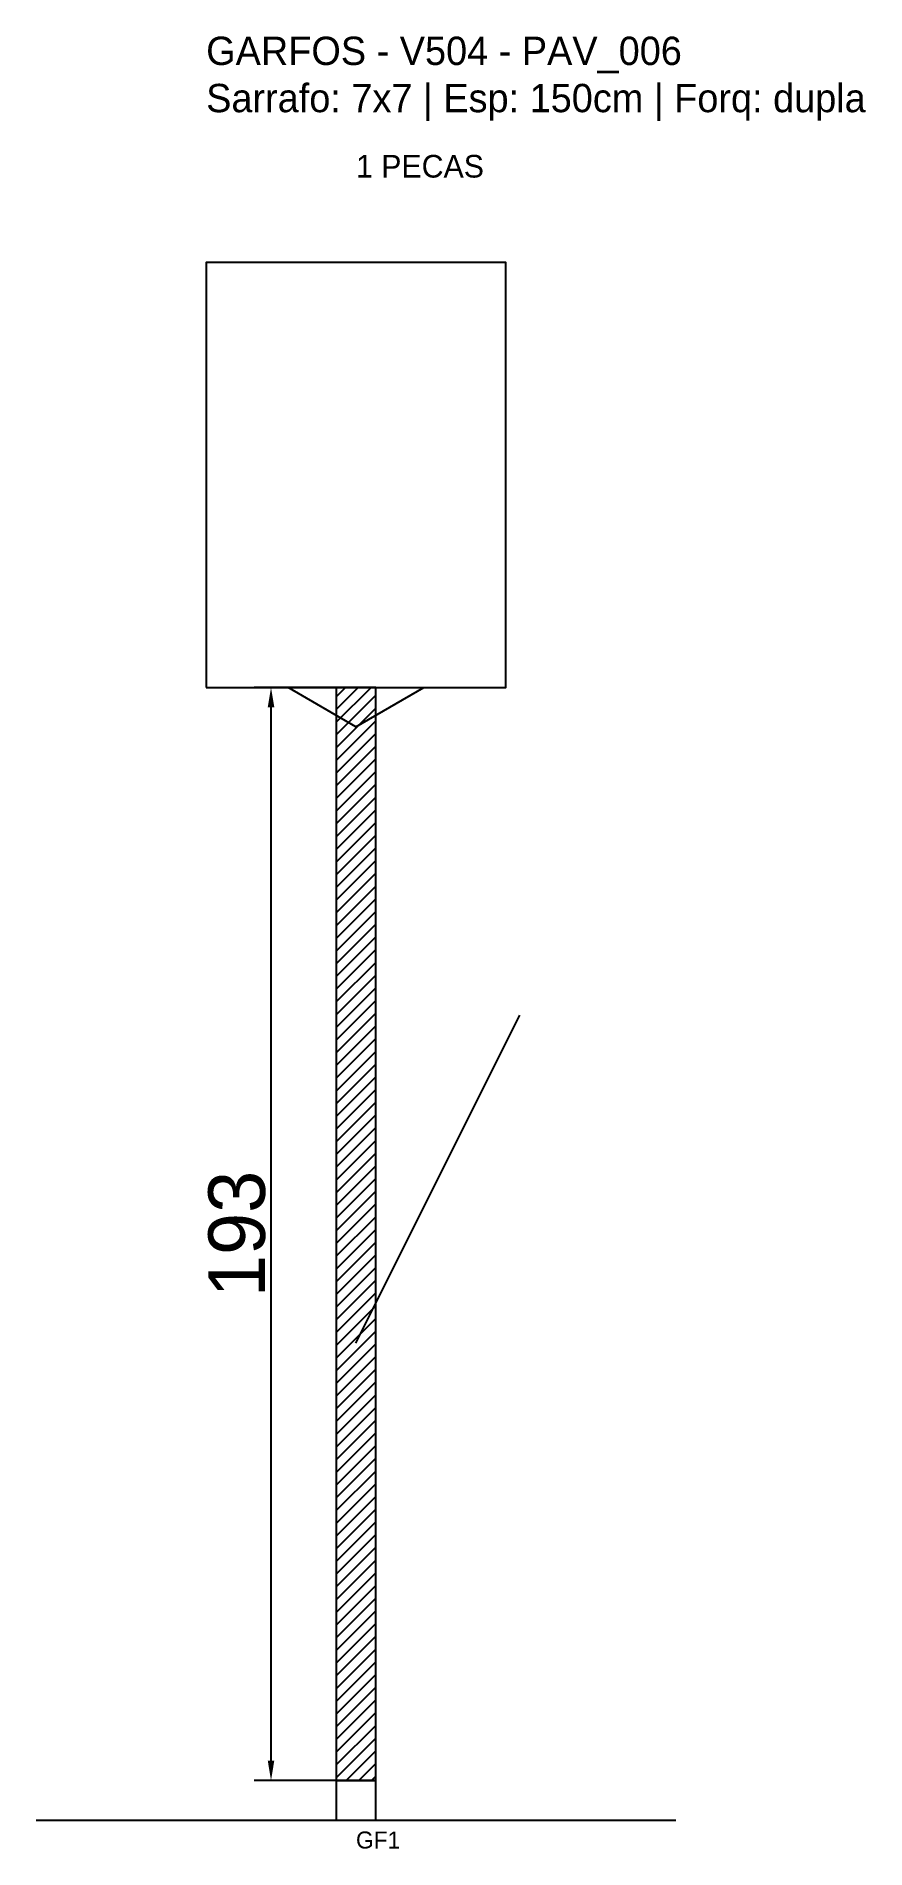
# Model space of a CAD drawing. Header units: metres. Extents: x -30 to 116, y -12 to 308.
import ezdxf

# ---------------------------------------------------------------- set-up
doc = ezdxf.new("R2010")
doc.units = ezdxf.units.M
for name, color, linetype in [('BARRA_ANCORAGEM', 1, 'Continuous'), ('COTA', 241, 'Continuous'), ('GARFOS OK', 3, 'Continuous'), ('NOME DA VIGA', 6, 'Continuous'), ('SARR_7x7', 40, 'Continuous'), ('VIGAS', 3, 'Continuous')]:
    doc.layers.add(name, color=color, linetype=linetype)
doc.dimstyles.new('EZ DXF', dxfattribs={"dimtxt": 10, "dimasz": 3.5, "dimexe": 3, "dimexo": 1.5, "dimgap": 1, "dimtad": 1, "dimdec": 1, "dimdsep": 46, "dimcen": 2.5, "dimazin": 3, "dimtfac": 1, "dimtmove": 0, "dimatfit": 3})

msp = doc.modelspace()

# ---------------------------------------------------------------- hatches: boundary and pattern name
at = {"layer": 'COTA'}
h = msp.add_hatch(dxfattribs=at)
h.set_pattern_fill('ANSI31', scale=0.5)
h.paths.add_polyline_path([(22.951104, 0), (29.951104, 0), (29.951104, 193), (22.951104, 193)])

# ---------------------------------------------------------------- linework, layer by layer
at = {"layer": 'BARRA_ANCORAGEM'}
msp.add_line((26.451104, 77.2), (55.401104, 135.1), dxfattribs=at)
at = {"layer": 'GARFOS OK'}
for p, q in [((26.451104, 186), (14.451104, 193)), ((14.451104, 193), (38.451104, 193)), ((26.451104, 186), (38.451104, 193))]:
    msp.add_line(p, q, dxfattribs=at)
at = {"layer": 'GARFOS OK', "linetype": 'CONTINUOUS'}
msp.add_line((-30, -7), (82.902208, -7), dxfattribs=at)
at = {"layer": 'GARFOS OK'}
msp.add_lwpolyline([(22.951104, 0), (29.951104, 0), (29.951104, 193), (22.951104, 193), (22.951104, 0)], dxfattribs=at)
at = {"layer": 'SARR_7x7'}
msp.add_lwpolyline([(22.951104, -7), (29.951104, -7), (29.951104, 0), (22.951104, 0), (22.951104, -7)], dxfattribs=at)
at = {"layer": 'VIGAS'}
msp.add_lwpolyline([(0, 193), (52.902208, 193), (52.902208, 268), (0, 268), (0, 193)], dxfattribs=at)

# ---------------------------------------------------------------- texts
at = {"layer": 'NOME DA VIGA'}
for s, height, p in [('1 PECAS', 4, (26.451104, 283)), ('GF1', 3, (26.451104, -12))]:
    msp.add_text(s, height=height, dxfattribs=at).set_placement(p)
at = {"layer": 'NOME DA VIGA', "insert": (0, 293), "char_height": 5, "attachment_point": 7}
msp.add_mtext('GARFOS - V504 - PAV_006\\PSarrafo: 7x7 | Esp: 150cm | Forq: dupla', dxfattribs=at)

# ---------------------------------------------------------------- dimensions: what is measured, and where the dimension line sits
at = {"layer": 'COTA'}
msp.add_linear_dim(base=(11.451104, 0), p1=(26.451104, 0), p2=(26.451104, 193), angle=90, dimstyle='EZ DXF', dxfattribs=at).render()

doc.saveas('drawing.dxf')
